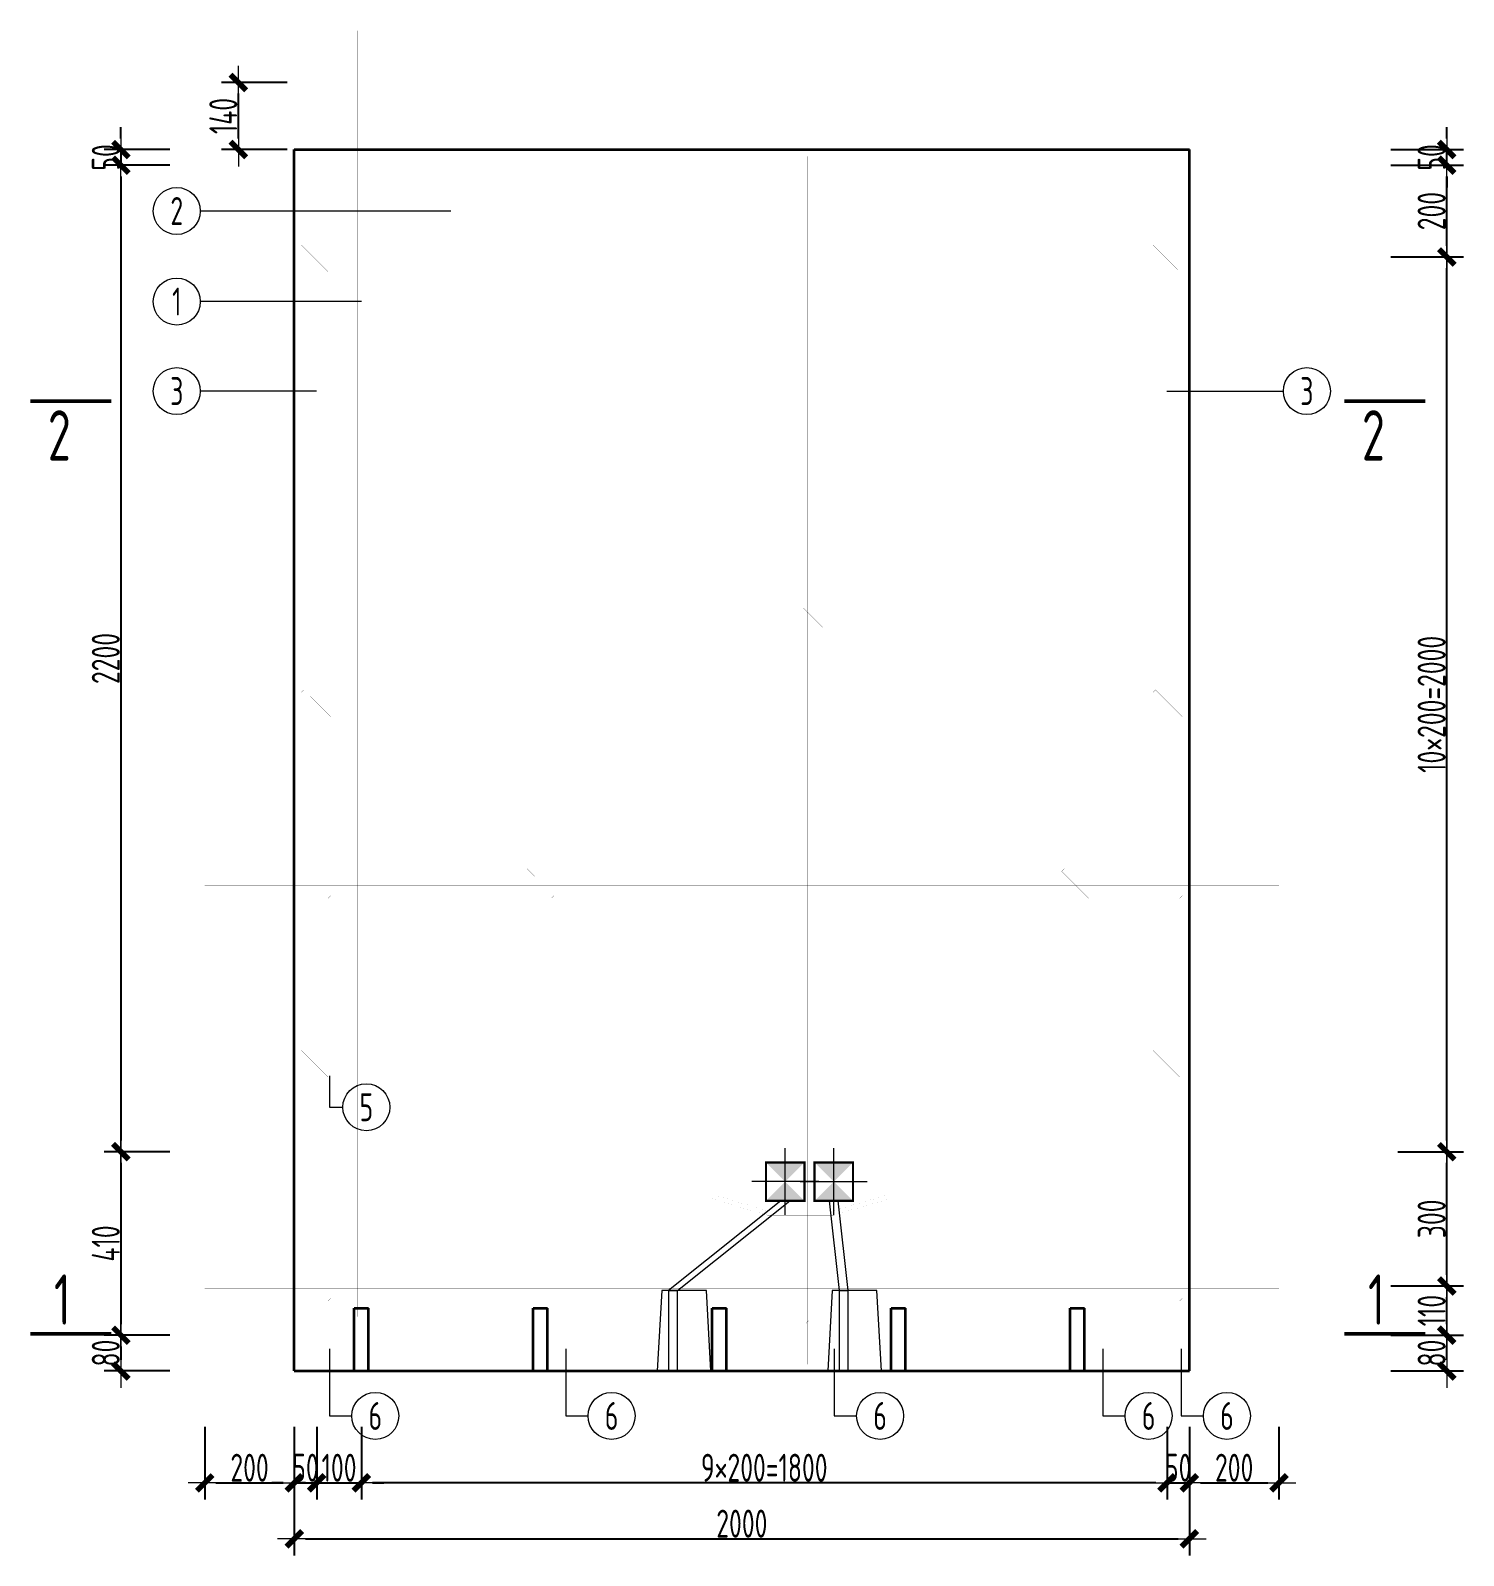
# Model space of a CAD drawing. Extents: x -85320 to 1679916, y -1321939 to 627.
# Drawn here: x 1408896 to 1421704, y -850904 to -837270 of the extents above; entities that cross this region are included whole.
import ezdxf
from ezdxf.enums import TextEntityAlignment as Align

# ---------------------------------------------------------------- set-up
doc = ezdxf.new("R2010")
doc.units = 0
doc.header["$LTSCALE"] = 1000
doc.linetypes.add('DOTE', pattern=[2.42, 2, -0.2, 0.02, -0.2])
for name, color, linetype in [('DIAN BOX', 7, 'Continuous'), ('图名', 85, 'Continuous'), ('砼墙', 3, 'Continuous')]:
    doc.layers.add(name, color=color, linetype=linetype)
for name, color, linetype, lineweight in [('WCOL', 7, 'Continuous', 0), ('手孔', 6, 'Continuous', 0), ('直线', 7, 'Continuous', 18), ('预制墙墙身水平筋', 130, 'Continuous', 18), ('预制墙墙身纵向受力筋', 1, 'Continuous', 18), ('预制墙墙身纵向非受力筋', 94, 'Continuous', 18), ('预制墙墙身附加筋', 94, 'Continuous', 18), ('预制墙拉筋', 130, 'Continuous', 18), ('预制墙详图标注', 3, 'Continuous', 18), ('预制墙详图轮廓', 3, 'Continuous', 35)]:
    doc.layers.add(name, color=color, linetype=linetype, lineweight=lineweight)
doc.styles.add('样式 1', font='yjkeng.shx', dxfattribs={"width": 0.7, "bigfont": 'yjkchn.shx'})
doc.styles.add('样式 2', font='yjkeng.shx', dxfattribs={"width": 0.7, "bigfont": 'yjkchn.shx'})
doc.dimstyles.new('盈建科结构', dxfattribs={"dimscale": 100, "dimtxt": 2.5, "dimasz": 1, "dimexe": 1.5, "dimexo": 0.625, "dimgap": 0.1, "dimtad": 1, "dimdec": 0, "dimrnd": 1, "dimzin": 0, "dimdsep": 46, "dimtxsty": '样式 1', "dimblk": '_yjkbk', "dimblk1": 'ARCHTICK', "dimblk2": 'ARCHTICK', "dimcen": 0.09, "dimadec": 0, "dimazin": 0, "dimtfac": 1, "dimtdec": 4, "dimtix": 1, "dimtmove": 2, "dimatfit": 3, "dimfxl": 1, "dimtolj": 1, "dimtzin": 0, "dimarcsym": 0})

# ---------------------------------------------------------------- blocks, each defined once
blk = doc.blocks.new('_yjkbk')
blk.add_line((-1, 0), (1.5, 0))
blk.add_lwpolyline([(-0.7, -0.7, 0.5, 0.5, 0), (0.7, 0.7, 0.5, 0.5, 0)], format="xyseb")
blk = doc.blocks.new('*D371')
at = {"layer": 'Defpoints', "color": 0, "transparency": 16777216}
for p in [(1410454, -849754), (1411254, -849754), (1411254, -850254)]:
    blk.add_point(p, dxfattribs=at)
at = {"layer": '预制墙详图标注', "color": 0, "lineweight": -2, "transparency": 16777216}
for p, q in [((1410454, -849754), (1410454, -850404)), ((1411254, -849754), (1411254, -850404)), ((1410554, -850254), (1411154, -850254))]:
    blk.add_line(p, q, dxfattribs=at)
at = {"layer": '预制墙详图标注', "color": 0, "lineweight": -2, "transparency": 16777216, "xscale": 100, "yscale": 100, "zscale": 100, "rotation": 180}
blk.add_blockref('_yjkbk', (1410454, -850254), dxfattribs=at)
at = {"layer": '预制墙详图标注', "color": 0, "lineweight": -2, "transparency": 16777216, "xscale": 100, "yscale": 100, "zscale": 100}
blk.add_blockref('_yjkbk', (1411254, -850254), dxfattribs=at)
at = {"layer": '预制墙详图标注', "color": 0, "transparency": 16777216, "insert": (1410854, -850244), "char_height": 250, "attachment_point": 8, "style": '样式 1'}
blk.add_mtext('\\A1;200', dxfattribs=at)
blk = doc.blocks.new('_ArchTick')
at = {"color": 0, "linetype": 'ByBlock', "const_width": 0.4}
blk.add_lwpolyline([(-0.5, -0.5), (0.5, 0.5)], dxfattribs=at)
blk = doc.blocks.new('*D372')
at = {"layer": 'Defpoints', "color": 0, "transparency": 16777216}
for p in [(1411254, -849754), (1411454, -849754), (1411454, -850254)]:
    blk.add_point(p, dxfattribs=at)
at = {"layer": '预制墙详图标注', "color": 0, "lineweight": -2, "transparency": 16777216}
for p, q in [((1411254, -849754), (1411254, -850404)), ((1411454, -849754), (1411454, -850404)), ((1411154, -850254), (1411054, -850254)), ((1411254, -850254), (1411454, -850254)), ((1411554, -850254), (1411654, -850254))]:
    blk.add_line(p, q, dxfattribs=at)
at = {"layer": '预制墙详图标注', "color": 0, "lineweight": -2, "transparency": 16777216, "xscale": 100, "yscale": 100, "zscale": 100}
blk.add_blockref('_yjkbk', (1411254, -850254), dxfattribs=at)
at = {"layer": '预制墙详图标注', "color": 0, "lineweight": -2, "transparency": 16777216, "xscale": 100, "yscale": 100, "zscale": 100, "rotation": 180}
blk.add_blockref('_yjkbk', (1411454, -850254), dxfattribs=at)
at = {"layer": '预制墙详图标注', "color": 0, "transparency": 16777216, "insert": (1411354, -850244), "char_height": 250, "attachment_point": 8, "style": '样式 1'}
blk.add_mtext('\\A1;50', dxfattribs=at)
blk = doc.blocks.new('*D373')
at = {"layer": 'Defpoints', "color": 0, "transparency": 16777216}
for p in [(1411454, -849754), (1411854, -849754), (1411854, -850254)]:
    blk.add_point(p, dxfattribs=at)
at = {"layer": '预制墙详图标注', "color": 0, "lineweight": -2, "transparency": 16777216}
for p, q in [((1411454, -849754), (1411454, -850404)), ((1411854, -849754), (1411854, -850404)), ((1411354, -850254), (1411254, -850254)), ((1411454, -850254), (1411854, -850254)), ((1411954, -850254), (1412054, -850254))]:
    blk.add_line(p, q, dxfattribs=at)
at = {"layer": '预制墙详图标注', "color": 0, "lineweight": -2, "transparency": 16777216, "xscale": 100, "yscale": 100, "zscale": 100}
blk.add_blockref('_yjkbk', (1411454, -850254), dxfattribs=at)
at = {"layer": '预制墙详图标注', "color": 0, "lineweight": -2, "transparency": 16777216, "xscale": 100, "yscale": 100, "zscale": 100, "rotation": 180}
blk.add_blockref('_yjkbk', (1411854, -850254), dxfattribs=at)
at = {"layer": '预制墙详图标注', "color": 0, "transparency": 16777216, "insert": (1411654, -850244), "char_height": 250, "attachment_point": 8, "style": '样式 1'}
blk.add_mtext('\\A1;100', dxfattribs=at)
blk = doc.blocks.new('*D374')
at = {"layer": 'Defpoints', "color": 0, "transparency": 16777216}
for p in [(1411854, -849754), (1419054, -849754), (1411854, -850254)]:
    blk.add_point(p, dxfattribs=at)
at = {"layer": '预制墙详图标注', "color": 0, "lineweight": -2, "transparency": 16777216}
for p, q in [((1411854, -849816), (1411854, -850404)), ((1419054, -849816), (1419054, -850404)), ((1418954, -850254), (1411954, -850254))]:
    blk.add_line(p, q, dxfattribs=at)
at = {"layer": '预制墙详图标注', "color": 0, "lineweight": -2, "transparency": 16777216, "xscale": 100, "yscale": 100, "zscale": 100, "rotation": 180}
blk.add_blockref('_yjkbk', (1411854, -850254), dxfattribs=at)
at = {"layer": '预制墙详图标注', "color": 0, "lineweight": -2, "transparency": 16777216, "xscale": 100, "yscale": 100, "zscale": 100}
blk.add_blockref('_yjkbk', (1419054, -850254), dxfattribs=at)
at = {"layer": '预制墙详图标注', "color": 0, "transparency": 16777216, "insert": (1415454, -850244), "char_height": 250, "attachment_point": 8, "style": '样式 1'}
blk.add_mtext('\\A1;9×200=1800', dxfattribs=at)
blk = doc.blocks.new('*D375')
at = {"layer": 'Defpoints', "color": 0, "transparency": 16777216}
for p in [(1419054, -849754), (1419254, -849754), (1419254, -850254)]:
    blk.add_point(p, dxfattribs=at)
at = {"layer": '预制墙详图标注', "color": 0, "lineweight": -2, "transparency": 16777216}
for p, q in [((1419054, -849754), (1419054, -850404)), ((1419254, -849754), (1419254, -850404)), ((1418954, -850254), (1418854, -850254)), ((1419054, -850254), (1419254, -850254)), ((1419354, -850254), (1419454, -850254))]:
    blk.add_line(p, q, dxfattribs=at)
at = {"layer": '预制墙详图标注', "color": 0, "lineweight": -2, "transparency": 16777216, "xscale": 100, "yscale": 100, "zscale": 100}
blk.add_blockref('_yjkbk', (1419054, -850254), dxfattribs=at)
at = {"layer": '预制墙详图标注', "color": 0, "lineweight": -2, "transparency": 16777216, "xscale": 100, "yscale": 100, "zscale": 100, "rotation": 180}
blk.add_blockref('_yjkbk', (1419254, -850254), dxfattribs=at)
at = {"layer": '预制墙详图标注', "color": 0, "transparency": 16777216, "insert": (1419154, -850244), "char_height": 250, "attachment_point": 8, "style": '样式 1'}
blk.add_mtext('\\A1;50', dxfattribs=at)
blk = doc.blocks.new('*D376')
at = {"layer": 'Defpoints', "color": 0, "transparency": 16777216}
for p in [(1419254, -849754), (1420054, -849754), (1420054, -850254)]:
    blk.add_point(p, dxfattribs=at)
at = {"layer": '预制墙详图标注', "color": 0, "lineweight": -2, "transparency": 16777216}
for p, q in [((1419254, -849754), (1419254, -850404)), ((1420054, -849754), (1420054, -850404)), ((1419354, -850254), (1419954, -850254))]:
    blk.add_line(p, q, dxfattribs=at)
at = {"layer": '预制墙详图标注', "color": 0, "lineweight": -2, "transparency": 16777216, "xscale": 100, "yscale": 100, "zscale": 100, "rotation": 180}
blk.add_blockref('_yjkbk', (1419254, -850254), dxfattribs=at)
at = {"layer": '预制墙详图标注', "color": 0, "lineweight": -2, "transparency": 16777216, "xscale": 100, "yscale": 100, "zscale": 100}
blk.add_blockref('_yjkbk', (1420054, -850254), dxfattribs=at)
at = {"layer": '预制墙详图标注', "color": 0, "transparency": 16777216, "insert": (1419654, -850244), "char_height": 250, "attachment_point": 8, "style": '样式 1'}
blk.add_mtext('\\A1;200', dxfattribs=at)
blk = doc.blocks.new('*D383')
at = {"layer": 'Defpoints', "color": 0, "transparency": 16777216}
for p in [(1411254, -850254), (1419254, -850254), (1419254, -850754)]:
    blk.add_point(p, dxfattribs=at)
at = {"layer": '预制墙详图标注', "color": 0, "lineweight": -2, "transparency": 16777216}
for p, q in [((1411254, -850316), (1411254, -850904)), ((1419254, -850316), (1419254, -850904)), ((1411354, -850754), (1419154, -850754))]:
    blk.add_line(p, q, dxfattribs=at)
at = {"layer": '预制墙详图标注', "color": 0, "lineweight": -2, "transparency": 16777216, "xscale": 100, "yscale": 100, "zscale": 100, "rotation": 180}
blk.add_blockref('_yjkbk', (1411254, -850754), dxfattribs=at)
at = {"layer": '预制墙详图标注', "color": 0, "lineweight": -2, "transparency": 16777216, "xscale": 100, "yscale": 100, "zscale": 100}
blk.add_blockref('_yjkbk', (1419254, -850754), dxfattribs=at)
at = {"layer": '预制墙详图标注', "color": 0, "transparency": 16777216, "insert": (1415254, -850744), "char_height": 250, "attachment_point": 8, "style": '样式 1'}
blk.add_mtext('\\A1;2000', dxfattribs=at)
blk = doc.blocks.new('*D384')
at = {"layer": 'Defpoints', "color": 0, "transparency": 16777216}
for p in [(1410204, -848934), (1409704, -849254), (1410204, -849254)]:
    blk.add_point(p, dxfattribs=at)
at = {"layer": '预制墙详图标注', "color": 0, "lineweight": -2, "transparency": 16777216}
for p, q in [((1410141, -848934), (1409554, -848934)), ((1409704, -849034), (1409704, -849154)), ((1410141, -849254), (1409554, -849254))]:
    blk.add_line(p, q, dxfattribs=at)
at = {"layer": '预制墙详图标注', "color": 0, "lineweight": -2, "transparency": 16777216, "xscale": 100, "yscale": 100, "zscale": 100}
for p, rotation in [((1409704, -848934), 90), ((1409704, -849254), 270)]:
    blk.add_blockref('_yjkbk', p, dxfattribs=dict(at, rotation=rotation))
at = {"layer": '预制墙详图标注', "color": 0, "transparency": 16777216, "insert": (1409694, -849094), "char_height": 250, "attachment_point": 8, "rotation": 90, "style": '样式 1'}
blk.add_mtext('\\A1;80', dxfattribs=at)
blk = doc.blocks.new('*D385')
at = {"layer": 'Defpoints', "color": 0, "transparency": 16777216}
for p in [(1410204, -847294), (1409704, -848934), (1410204, -848934)]:
    blk.add_point(p, dxfattribs=at)
at = {"layer": '预制墙详图标注', "color": 0, "lineweight": -2, "transparency": 16777216}
for p, q in [((1410141, -847294), (1409554, -847294)), ((1409704, -847394), (1409704, -848834)), ((1410141, -848934), (1409554, -848934))]:
    blk.add_line(p, q, dxfattribs=at)
at = {"layer": '预制墙详图标注', "color": 0, "lineweight": -2, "transparency": 16777216, "xscale": 100, "yscale": 100, "zscale": 100}
for p, rotation in [((1409704, -847294), 90), ((1409704, -848934), 270)]:
    blk.add_blockref('_yjkbk', p, dxfattribs=dict(at, rotation=rotation))
at = {"layer": '预制墙详图标注', "color": 0, "transparency": 16777216, "insert": (1409694, -848114), "char_height": 250, "attachment_point": 8, "rotation": 90, "style": '样式 1'}
blk.add_mtext('\\A1;410', dxfattribs=at)
blk = doc.blocks.new('*D386')
at = {"layer": 'Defpoints', "color": 0, "transparency": 16777216}
for p in [(1421054, -848934), (1421554, -848934), (1421054, -849254)]:
    blk.add_point(p, dxfattribs=at)
at = {"layer": '预制墙详图标注', "color": 0, "lineweight": -2, "transparency": 16777216}
for p, q in [((1421054, -848934), (1421704, -848934)), ((1421554, -849154), (1421554, -849034)), ((1421054, -849254), (1421704, -849254))]:
    blk.add_line(p, q, dxfattribs=at)
at = {"layer": '预制墙详图标注', "color": 0, "lineweight": -2, "transparency": 16777216, "xscale": 100, "yscale": 100, "zscale": 100}
for p, rotation in [((1421554, -848934), 90), ((1421554, -849254), 270)]:
    blk.add_blockref('_yjkbk', p, dxfattribs=dict(at, rotation=rotation))
at = {"layer": '预制墙详图标注', "color": 0, "transparency": 16777216, "insert": (1421544, -849094), "char_height": 250, "attachment_point": 8, "rotation": 90, "style": '样式 1'}
blk.add_mtext('\\A1;80', dxfattribs=at)
blk = doc.blocks.new('*D387')
at = {"layer": 'Defpoints', "color": 0, "transparency": 16777216}
for p in [(1421054, -848494), (1421554, -848494), (1421054, -848934)]:
    blk.add_point(p, dxfattribs=at)
at = {"layer": '预制墙详图标注', "color": 0, "lineweight": -2, "transparency": 16777216}
for p, q in [((1421054, -848494), (1421704, -848494)), ((1421554, -848834), (1421554, -848594)), ((1421054, -848934), (1421704, -848934))]:
    blk.add_line(p, q, dxfattribs=at)
at = {"layer": '预制墙详图标注', "color": 0, "lineweight": -2, "transparency": 16777216, "xscale": 100, "yscale": 100, "zscale": 100}
for p, rotation in [((1421554, -848494), 90), ((1421554, -848934), 270)]:
    blk.add_blockref('_yjkbk', p, dxfattribs=dict(at, rotation=rotation))
at = {"layer": '预制墙详图标注', "color": 0, "transparency": 16777216, "insert": (1421544, -848714), "char_height": 250, "attachment_point": 8, "rotation": 90, "style": '样式 1'}
blk.add_mtext('\\A1;110', dxfattribs=at)
blk = doc.blocks.new('*D388')
at = {"layer": 'Defpoints', "color": 0, "transparency": 16777216}
for p in [(1421054, -847294), (1421554, -847294), (1421054, -848494)]:
    blk.add_point(p, dxfattribs=at)
at = {"layer": '预制墙详图标注', "color": 0, "lineweight": -2, "transparency": 16777216}
for p, q in [((1421116, -847294), (1421704, -847294)), ((1421554, -848394), (1421554, -847394)), ((1421116, -848494), (1421704, -848494))]:
    blk.add_line(p, q, dxfattribs=at)
at = {"layer": '预制墙详图标注', "color": 0, "lineweight": -2, "transparency": 16777216, "xscale": 100, "yscale": 100, "zscale": 100}
for p, rotation in [((1421554, -847294), 90), ((1421554, -848494), 270)]:
    blk.add_blockref('_yjkbk', p, dxfattribs=dict(at, rotation=rotation))
at = {"layer": '预制墙详图标注', "color": 0, "transparency": 16777216, "insert": (1421544, -847894), "char_height": 250, "attachment_point": 8, "rotation": 90, "style": '样式 1'}
blk.add_mtext('\\A1;300', dxfattribs=at)
blk = doc.blocks.new('*D389')
at = {"layer": 'Defpoints', "color": 0, "transparency": 16777216}
for p in [(1421054, -839294), (1421554, -839294), (1421054, -847294)]:
    blk.add_point(p, dxfattribs=at)
at = {"layer": '预制墙详图标注', "color": 0, "lineweight": -2, "transparency": 16777216}
for p, q in [((1421116, -839294), (1421704, -839294)), ((1421554, -847194), (1421554, -839394)), ((1421116, -847294), (1421704, -847294))]:
    blk.add_line(p, q, dxfattribs=at)
at = {"layer": '预制墙详图标注', "color": 0, "lineweight": -2, "transparency": 16777216, "xscale": 100, "yscale": 100, "zscale": 100}
for p, rotation in [((1421554, -839294), 90), ((1421554, -847294), 270)]:
    blk.add_blockref('_yjkbk', p, dxfattribs=dict(at, rotation=rotation))
at = {"layer": '预制墙详图标注', "color": 0, "transparency": 16777216, "insert": (1421544, -843294), "char_height": 250, "attachment_point": 8, "rotation": 90, "style": '样式 1'}
blk.add_mtext('\\A1;10×200=2000', dxfattribs=at)
blk = doc.blocks.new('线盒')
at = {"layer": 'DIAN BOX'}
h = blk.add_hatch(color=256, dxfattribs=at)
h.dxf.hatch_style = 1
h.paths.add_polyline_path([(1465682, -670175), (1465854, -670347), (1465510, -670347)])
at = {"color": 6, "const_width": 20}
blk.add_lwpolyline([(1465510, -670003), (1465854, -670003), (1465854, -670347), (1465510, -670347), (1465510, -670003)], dxfattribs=at)
at = {"layer": 'WCOL', "color": 4, "linetype": 'DOTE'}
for p, q in [((1465682, -670475), (1465682, -669876)), ((1465383, -670175), (1465982, -670175))]:
    blk.add_line(p, q, dxfattribs=at)
at = {"layer": 'WCOL', "color": 5}
blk.add_lwpolyline([(1465510, -670347), (1465854, -670347), (1465854, -670003), (1465510, -670003)], close=True, dxfattribs=at)
blk = doc.blocks.new('*D2399')
at = {"layer": 'Defpoints', "color": 0, "transparency": 16777216}
for p in [(1421054, -838474), (1421554, -838474), (1421054, -839294)]:
    blk.add_point(p, dxfattribs=at)
at = {"layer": '预制墙详图标注', "color": 0, "lineweight": -2, "transparency": 16777216}
for p, q in [((1421054, -838474), (1421704, -838474)), ((1421554, -839194), (1421554, -838574)), ((1421054, -839294), (1421704, -839294))]:
    blk.add_line(p, q, dxfattribs=at)
at = {"layer": '预制墙详图标注', "color": 0, "lineweight": -2, "transparency": 16777216, "xscale": 100, "yscale": 100, "zscale": 100}
for p, rotation in [((1421554, -838474), 90), ((1421554, -839294), 270)]:
    blk.add_blockref('_yjkbk', p, dxfattribs=dict(at, rotation=rotation))
at = {"layer": '预制墙详图标注', "color": 0, "transparency": 16777216, "insert": (1421544, -838884), "char_height": 250, "attachment_point": 8, "rotation": 90, "style": '样式 1'}
blk.add_mtext('\\A1;200', dxfattribs=at)
blk = doc.blocks.new('*D2400')
at = {"layer": 'Defpoints', "color": 0, "transparency": 16777216}
for p in [(1421054, -838334), (1421554, -838334), (1421054, -838474)]:
    blk.add_point(p, dxfattribs=at)
at = {"layer": '预制墙详图标注', "color": 0, "lineweight": -2, "transparency": 16777216}
for p, q in [((1421554, -838234), (1421554, -838134)), ((1421054, -838334), (1421704, -838334)), ((1421554, -838474), (1421554, -838334)), ((1421054, -838474), (1421704, -838474)), ((1421554, -838574), (1421554, -838674))]:
    blk.add_line(p, q, dxfattribs=at)
at = {"layer": '预制墙详图标注', "color": 0, "lineweight": -2, "transparency": 16777216, "xscale": 100, "yscale": 100, "zscale": 100}
for p, rotation in [((1421554, -838334), 270), ((1421554, -838474), 90)]:
    blk.add_blockref('_yjkbk', p, dxfattribs=dict(at, rotation=rotation))
at = {"layer": '预制墙详图标注', "color": 0, "transparency": 16777216, "insert": (1421544, -838404), "char_height": 250, "attachment_point": 8, "rotation": 90, "style": '样式 1'}
blk.add_mtext('\\A1;50', dxfattribs=at)
blk = doc.blocks.new('*D2533')
at = {"layer": 'Defpoints', "color": 0, "transparency": 16777216}
for p in [(1410204, -838474), (1409704, -847294), (1410204, -847294)]:
    blk.add_point(p, dxfattribs=at)
at = {"layer": '预制墙详图标注', "color": 0, "lineweight": -2, "transparency": 16777216}
for p, q in [((1410141, -838474), (1409554, -838474)), ((1409704, -838574), (1409704, -847194)), ((1410141, -847294), (1409554, -847294))]:
    blk.add_line(p, q, dxfattribs=at)
at = {"layer": '预制墙详图标注', "color": 0, "lineweight": -2, "transparency": 16777216, "xscale": 100, "yscale": 100, "zscale": 100}
for p, rotation in [((1409704, -838474), 90), ((1409704, -847294), 270)]:
    blk.add_blockref('_yjkbk', p, dxfattribs=dict(at, rotation=rotation))
at = {"layer": '预制墙详图标注', "color": 0, "transparency": 16777216, "insert": (1409694, -842884), "char_height": 250, "attachment_point": 8, "rotation": 90, "style": '样式 1'}
blk.add_mtext('\\A1;2200', dxfattribs=at)
blk = doc.blocks.new('*D2534')
at = {"layer": 'Defpoints', "color": 0, "transparency": 16777216}
for p in [(1410204, -838334), (1409704, -838474), (1410204, -838474)]:
    blk.add_point(p, dxfattribs=at)
at = {"layer": '预制墙详图标注', "color": 0, "lineweight": -2, "transparency": 16777216}
for p, q in [((1409704, -838234), (1409704, -838134)), ((1410141, -838334), (1409554, -838334)), ((1409704, -838334), (1409704, -838474)), ((1410141, -838474), (1409554, -838474)), ((1409704, -838574), (1409704, -838674))]:
    blk.add_line(p, q, dxfattribs=at)
at = {"layer": '预制墙详图标注', "color": 0, "lineweight": -2, "transparency": 16777216, "xscale": 100, "yscale": 100, "zscale": 100}
for p, rotation in [((1409704, -838334), 270), ((1409704, -838474), 90)]:
    blk.add_blockref('_yjkbk', p, dxfattribs=dict(at, rotation=rotation))
at = {"layer": '预制墙详图标注', "color": 0, "transparency": 16777216, "insert": (1409694, -838404), "char_height": 250, "attachment_point": 8, "rotation": 90, "style": '样式 1'}
blk.add_mtext('\\A1;50', dxfattribs=at)
blk = doc.blocks.new('*D2998')
at = {"layer": 'Defpoints', "color": 0, "transparency": 16777216}
for p in [(1410754, -837734), (1411254, -837734), (1411254, -838334)]:
    blk.add_point(p, dxfattribs=at)
at = {"layer": '预制墙详图标注', "color": 0, "lineweight": -2, "transparency": 16777216}
for p, q in [((1411191, -837734), (1410604, -837734)), ((1410754, -838234), (1410754, -837834)), ((1411191, -838334), (1410604, -838334))]:
    blk.add_line(p, q, dxfattribs=at)
at = {"layer": '预制墙详图标注', "color": 0, "lineweight": -2, "transparency": 16777216, "xscale": 100, "yscale": 100, "zscale": 100}
for p, rotation in [((1410754, -837734), 90), ((1410754, -838334), 270)]:
    blk.add_blockref('_yjkbk', p, dxfattribs=dict(at, rotation=rotation))
at = {"layer": '预制墙详图标注', "color": 0, "transparency": 16777216, "insert": (1410744, -838034), "char_height": 250, "attachment_point": 8, "rotation": 90, "style": '样式 1'}
blk.add_mtext('\\A1;140', dxfattribs=at)

msp = doc.modelspace()

# ---------------------------------------------------------------- hatches: boundary and pattern name
at = {"layer": 'DIAN BOX'}
h = msp.add_hatch(color=256, dxfattribs=at)
h.dxf.hatch_style = 1
h.paths.add_polyline_path([(1415641.684, -847561.636), (1415813.684, -847389.636), (1415469.684, -847389.636)])
h = msp.add_hatch(color=256, dxfattribs=at)
h.dxf.hatch_style = 1
h.paths.add_polyline_path([(1416075.684, -847561.636), (1416247.684, -847389.636), (1415903.684, -847389.636)])

# ---------------------------------------------------------------- linework, layer by layer
at = {"layer": 'WCOL', "color": 7}
for points in [[(1414599.365, -848533.636), (1414679.365, -848533.636), (1415681.684, -847733.636), (1415601.684, -847733.636)], [(1416123.279, -848533.635), (1416203.279, -848533.635), (1416115.684, -847733.636), (1416035.684, -847733.636)]]:
    msp.add_lwpolyline(points, close=True, dxfattribs=at)
at = {"layer": '图名', "lineweight": 50}
for p, q in [((1409616.184, -840583.636), (1408896.184, -840583.636)), ((1420641.184, -840583.636), (1421361.184, -840583.636)), ((1409616.184, -848921.636), (1408896.184, -848921.636)), ((1420641.184, -848921.636), (1421361.184, -848921.636))]:
    msp.add_line(p, q, dxfattribs=at)
at = {"layer": '手孔', "color": 6}
for points in [[(1414497.378, -849253.636), (1414977.378, -849253.636), (1414937.378, -848533.636), (1414537.378, -848533.636)], [(1416021.292, -849253.635), (1416501.292, -849253.635), (1416461.292, -848533.635), (1416061.292, -848533.635)]]:
    msp.add_lwpolyline(points, close=True, dxfattribs=at)
at = {"layer": '手孔', "color": 4}
for points in [[(1414599.365, -849253.636), (1414679.365, -849253.636), (1414679.365, -848533.636), (1414599.365, -848533.636)], [(1416123.279, -849253.635), (1416203.279, -849253.635), (1416203.279, -848533.635), (1416123.279, -848533.635)]]:
    msp.add_lwpolyline(points, close=True, dxfattribs=at)
at = {"layer": '直线', "lineweight": 18}
for p, q in [((1412653.684, -838883.359), (1410413.684, -838883.359)), ((1411853.684, -839693.359), (1410413.684, -839693.359)), ((1411453.684, -840493.359), (1410413.684, -840493.359)), ((1419053.684, -840493.359), (1420093.684, -840493.359))]:
    msp.add_line(p, q, dxfattribs=at)
for points in [[(1411567.681, -846615.634), (1411567.681, -846895.634), (1411687.681, -846895.634)], [(1411567.681, -849055.634), (1411567.681, -849655.634), (1411767.681, -849655.634)], [(1413679.681, -849055.634), (1413679.681, -849655.634), (1413879.681, -849655.634)], [(1416079.681, -849055.634), (1416079.681, -849655.634), (1416279.681, -849655.634)], [(1418479.681, -849055.634), (1418479.681, -849655.634), (1418679.681, -849655.634)], [(1419179.686, -849055.634), (1419179.686, -849655.634), (1419379.686, -849655.634)]]:
    msp.add_lwpolyline(points, dxfattribs=at)
for centre in [(1410203.684, -838883.359), (1410203.684, -839693.359), (1410203.684, -840493.359), (1420303.684, -840493.359), (1411897.681, -846895.634), (1411977.681, -849655.634), (1414089.681, -849655.634), (1416489.681, -849655.634), (1418889.681, -849655.634), (1419589.686, -849655.634)]:
    msp.add_circle(centre, 210, dxfattribs=at)
at = {"layer": '砼墙', "lineweight": 35}
for p, q in [((1411789.684, -849253.636), (1411789.684, -848693.636)), ((1411789.684, -848693.636), (1411917.684, -848693.636)), ((1411917.684, -849253.636), (1411917.684, -848693.636)), ((1413389.684, -849253.636), (1413389.684, -848693.636)), ((1413389.684, -848693.636), (1413517.684, -848693.636)), ((1413517.684, -849253.636), (1413517.684, -848693.636)), ((1414989.684, -849253.636), (1414989.684, -848693.636)), ((1414989.684, -848693.636), (1415117.684, -848693.636)), ((1415117.684, -849253.636), (1415117.684, -848693.636)), ((1416589.684, -849253.636), (1416589.684, -848693.636)), ((1416589.684, -848693.636), (1416717.684, -848693.636)), ((1416717.684, -849253.636), (1416717.684, -848693.636)), ((1418189.684, -849253.636), (1418189.684, -848693.636)), ((1418189.684, -848693.636), (1418317.684, -848693.636)), ((1418317.684, -849253.636), (1418317.684, -848693.636))]:
    msp.add_line(p, q, dxfattribs=at)
at = {"layer": '预制墙墙身水平筋', "lineweight": 18, "const_width": 0.18}
for points in [[(1410590.219, -838493.636), (1410453.684, -838493.636), (1410453.684, -838453.636), (1420053.684, -838453.636), (1420053.684, -838493.636), (1419917.148, -838493.636), (1419917.148, -838453.636), (1420053.684, -838453.636), (1420053.684, -838493.636), (1410453.684, -838493.636), (1410453.684, -838453.636), (1410590.219, -838453.636)], [(1410590.219, -838493.636), (1410453.684, -838493.636), (1410453.684, -838453.636), (1420053.684, -838453.636), (1420053.684, -838493.636), (1419917.148, -838493.636), (1419917.148, -838453.636), (1420053.684, -838453.636), (1420053.684, -838493.636), (1410453.684, -838493.636), (1410453.684, -838453.636), (1410590.219, -838453.636)], [(1410590.219, -839313.636), (1410453.684, -839313.636), (1410453.684, -839273.636), (1420053.684, -839273.636), (1420053.684, -839313.636), (1419917.148, -839313.636), (1419917.148, -839273.636), (1420053.684, -839273.636), (1420053.684, -839313.636), (1410453.684, -839313.636), (1410453.684, -839273.636), (1410590.219, -839273.636)], [(1410590.219, -839313.636), (1410453.684, -839313.636), (1410453.684, -839273.636), (1420053.684, -839273.636), (1420053.684, -839313.636), (1419917.148, -839313.636), (1419917.148, -839273.636), (1420053.684, -839273.636), (1420053.684, -839313.636), (1410453.684, -839313.636), (1410453.684, -839273.636), (1410590.219, -839273.636)], [(1410590.219, -840113.636), (1410453.684, -840113.636), (1410453.684, -840073.636), (1420053.684, -840073.636), (1420053.684, -840113.636), (1419917.148, -840113.636), (1419917.148, -840073.636), (1420053.684, -840073.636), (1420053.684, -840113.636), (1410453.684, -840113.636), (1410453.684, -840073.636), (1410590.219, -840073.636)], [(1410590.219, -840113.636), (1410453.684, -840113.636), (1410453.684, -840073.636), (1420053.684, -840073.636), (1420053.684, -840113.636), (1419917.148, -840113.636), (1419917.148, -840073.636), (1420053.684, -840073.636), (1420053.684, -840113.636), (1410453.684, -840113.636), (1410453.684, -840073.636), (1410590.219, -840073.636)], [(1410590.219, -840913.636), (1410453.684, -840913.636), (1410453.684, -840873.636), (1420053.684, -840873.636), (1420053.684, -840913.636), (1419917.148, -840913.636), (1419917.148, -840873.636), (1420053.684, -840873.636), (1420053.684, -840913.636), (1410453.684, -840913.636), (1410453.684, -840873.636), (1410590.219, -840873.636)], [(1410590.219, -840913.636), (1410453.684, -840913.636), (1410453.684, -840873.636), (1420053.684, -840873.636), (1420053.684, -840913.636), (1419917.148, -840913.636), (1419917.148, -840873.636), (1420053.684, -840873.636), (1420053.684, -840913.636), (1410453.684, -840913.636), (1410453.684, -840873.636), (1410590.219, -840873.636)], [(1410590.219, -841713.636), (1410453.684, -841713.636), (1410453.684, -841673.636), (1420053.684, -841673.636), (1420053.684, -841713.636), (1419917.148, -841713.636), (1419917.148, -841673.636), (1420053.684, -841673.636), (1420053.684, -841713.636), (1410453.684, -841713.636), (1410453.684, -841673.636), (1410590.219, -841673.636)], [(1410590.219, -841713.636), (1410453.684, -841713.636), (1410453.684, -841673.636), (1420053.684, -841673.636), (1420053.684, -841713.636), (1419917.148, -841713.636), (1419917.148, -841673.636), (1420053.684, -841673.636), (1420053.684, -841713.636), (1410453.684, -841713.636), (1410453.684, -841673.636), (1410590.219, -841673.636)], [(1410590.219, -842513.636), (1410453.684, -842513.636), (1410453.684, -842473.636), (1420053.684, -842473.636), (1420053.684, -842513.636), (1419917.148, -842513.636), (1419917.148, -842473.636), (1420053.684, -842473.636), (1420053.684, -842513.636), (1410453.684, -842513.636), (1410453.684, -842473.636), (1410590.219, -842473.636)], [(1410590.219, -842513.636), (1410453.684, -842513.636), (1410453.684, -842473.636), (1420053.684, -842473.636), (1420053.684, -842513.636), (1419917.148, -842513.636), (1419917.148, -842473.636), (1420053.684, -842473.636), (1420053.684, -842513.636), (1410453.684, -842513.636), (1410453.684, -842473.636), (1410590.219, -842473.636)], [(1410590.219, -843313.636), (1410453.684, -843313.636), (1410453.684, -843273.636), (1420053.684, -843273.636), (1420053.684, -843313.636), (1419917.148, -843313.636), (1419917.148, -843273.636), (1420053.684, -843273.636), (1420053.684, -843313.636), (1410453.684, -843313.636), (1410453.684, -843273.636), (1410590.219, -843273.636)], [(1410590.219, -843313.636), (1410453.684, -843313.636), (1410453.684, -843273.636), (1420053.684, -843273.636), (1420053.684, -843313.636), (1419917.148, -843313.636), (1419917.148, -843273.636), (1420053.684, -843273.636), (1420053.684, -843313.636), (1410453.684, -843313.636), (1410453.684, -843273.636), (1410590.219, -843273.636)], [(1410590.219, -844113.636), (1410453.684, -844113.636), (1410453.684, -844073.636), (1420053.684, -844073.636), (1420053.684, -844113.636), (1419917.148, -844113.636), (1419917.148, -844073.636), (1420053.684, -844073.636), (1420053.684, -844113.636), (1410453.684, -844113.636), (1410453.684, -844073.636), (1410590.219, -844073.636)], [(1410590.219, -844113.636), (1410453.684, -844113.636), (1410453.684, -844073.636), (1420053.684, -844073.636), (1420053.684, -844113.636), (1419917.148, -844113.636), (1419917.148, -844073.636), (1420053.684, -844073.636), (1420053.684, -844113.636), (1410453.684, -844113.636), (1410453.684, -844073.636), (1410590.219, -844073.636)], [(1410590.219, -844913.636), (1410453.684, -844913.636), (1410453.684, -844873.636), (1420053.684, -844873.636), (1420053.684, -844913.636), (1419917.148, -844913.636), (1419917.148, -844873.636), (1420053.684, -844873.636), (1420053.684, -844913.636), (1410453.684, -844913.636), (1410453.684, -844873.636), (1410590.219, -844873.636)], [(1410590.219, -844913.636), (1410453.684, -844913.636), (1410453.684, -844873.636), (1420053.684, -844873.636), (1420053.684, -844913.636), (1419917.148, -844913.636), (1419917.148, -844873.636), (1420053.684, -844873.636), (1420053.684, -844913.636), (1410453.684, -844913.636), (1410453.684, -844873.636), (1410590.219, -844873.636)], [(1410590.219, -845713.636), (1410453.684, -845713.636), (1410453.684, -845673.636), (1420053.684, -845673.636), (1420053.684, -845713.636), (1419917.148, -845713.636), (1419917.148, -845673.636), (1420053.684, -845673.636), (1420053.684, -845713.636), (1410453.684, -845713.636), (1410453.684, -845673.636), (1410590.219, -845673.636)], [(1410590.219, -845713.636), (1410453.684, -845713.636), (1410453.684, -845673.636), (1420053.684, -845673.636), (1420053.684, -845713.636), (1419917.148, -845713.636), (1419917.148, -845673.636), (1420053.684, -845673.636), (1420053.684, -845713.636), (1410453.684, -845713.636), (1410453.684, -845673.636), (1410590.219, -845673.636)], [(1410590.219, -846513.636), (1410453.684, -846513.636), (1410453.684, -846473.636), (1420053.684, -846473.636), (1420053.684, -846513.636), (1419917.148, -846513.636), (1419917.148, -846473.636), (1420053.684, -846473.636), (1420053.684, -846513.636), (1410453.684, -846513.636), (1410453.684, -846473.636), (1410590.219, -846473.636)], [(1410590.219, -846513.636), (1410453.684, -846513.636), (1410453.684, -846473.636), (1420053.684, -846473.636), (1420053.684, -846513.636), (1419917.148, -846513.636), (1419917.148, -846473.636), (1420053.684, -846473.636), (1420053.684, -846513.636), (1410453.684, -846513.636), (1410453.684, -846473.636), (1410590.219, -846473.636)], [(1410590.219, -847313.636), (1410453.684, -847313.636), (1410453.684, -847273.636), (1420053.684, -847273.636), (1420053.684, -847313.636), (1419917.148, -847313.636), (1419917.148, -847273.636), (1420053.684, -847273.636), (1420053.684, -847313.636), (1410453.684, -847313.636), (1410453.684, -847273.636), (1410590.219, -847273.636)], [(1410590.219, -847313.636), (1410453.684, -847313.636), (1410453.684, -847273.636), (1420053.684, -847273.636), (1420053.684, -847313.636), (1419917.148, -847313.636), (1419917.148, -847273.636), (1420053.684, -847273.636), (1420053.684, -847313.636), (1410453.684, -847313.636), (1410453.684, -847273.636), (1410590.219, -847273.636)], [(1410590.219, -848113.636), (1410453.684, -848113.636), (1410453.684, -848073.636), (1420053.684, -848073.636), (1420053.684, -848113.636), (1419917.148, -848113.636), (1419917.148, -848073.636), (1420053.684, -848073.636), (1420053.684, -848113.636), (1410453.684, -848113.636), (1410453.684, -848073.636), (1410590.219, -848073.636)], [(1410590.219, -848113.636), (1410453.684, -848113.636), (1410453.684, -848073.636), (1420053.684, -848073.636), (1420053.684, -848113.636), (1419917.148, -848113.636), (1419917.148, -848073.636), (1420053.684, -848073.636), (1420053.684, -848113.636), (1410453.684, -848113.636), (1410453.684, -848073.636), (1410590.219, -848073.636)], [(1410590.219, -848513.636), (1410453.684, -848513.636), (1410453.684, -848473.636), (1420053.684, -848473.636), (1420053.684, -848513.636), (1419917.148, -848513.636), (1419917.148, -848473.636), (1420053.684, -848473.636), (1420053.684, -848513.636), (1410453.684, -848513.636), (1410453.684, -848473.636), (1410590.219, -848473.636)], [(1410590.219, -848513.636), (1410453.684, -848513.636), (1410453.684, -848473.636), (1420053.684, -848473.636), (1420053.684, -848513.636), (1419917.148, -848513.636), (1419917.148, -848473.636), (1420053.684, -848473.636), (1420053.684, -848513.636), (1410453.684, -848513.636), (1410453.684, -848473.636), (1410590.219, -848473.636)]]:
    msp.add_lwpolyline(points, close=True, dxfattribs=at)
for points in [[(1412592.154, -847713.636), (1410453.684, -847713.636), (1410453.684, -847673.636), (1410590.219, -847673.636), (1410590.219, -847713.636), (1410453.684, -847713.636), (1410453.684, -847673.636), (1412596.126, -847673.636)], [(1411599.367, -847713.636), (1410453.684, -847713.636), (1410453.684, -847673.636), (1410590.219, -847673.636), (1410590.219, -847713.636), (1410453.684, -847713.636), (1410453.684, -847673.636), (1412596.126, -847673.636)], [(1414987.367, -847713.636), (1412592.154, -847713.636)], [(1414987.367, -847713.636), (1412592.154, -847713.636)], [(1412596.126, -847673.636), (1414983.396, -847673.636)], [(1412596.126, -847673.636), (1414983.396, -847673.636)], [(1414983.396, -847673.636), (1415481.684, -847820.988)], [(1415481.684, -847860.988), (1414987.367, -847713.636)], [(1416075.684, -847820.988), (1416578.126, -847673.636)], [(1416574.154, -847713.636), (1416075.684, -847860.988)], [(1416578.126, -847673.636), (1420053.684, -847673.636), (1420053.684, -847713.636), (1419917.148, -847713.636), (1419917.148, -847673.636), (1420053.684, -847673.636), (1420053.684, -847713.636), (1416574.154, -847713.636)], [(1416578.126, -847673.636), (1420053.684, -847673.636), (1420053.684, -847713.636), (1419917.148, -847713.636), (1419917.148, -847673.636), (1420053.684, -847673.636), (1420053.684, -847713.636), (1416574.154, -847713.636)], [(1415481.684, -847820.988), (1416075.684, -847820.988)], [(1416075.684, -847860.988), (1415481.684, -847860.988)], [(1410590.219, -848953.636), (1410453.684, -848953.636), (1410453.684, -848913.636), (1412637.684, -848913.636)], [(1412637.684, -848953.636), (1410453.684, -848953.636), (1410453.684, -848913.636), (1410590.219, -848913.636), (1410590.219, -848953.636)], [(1412637.684, -848913.636), (1414419.626, -848913.636)], [(1414430.705, -848953.636), (1412637.684, -848953.636)], [(1414989.684, -848913.636), (1415939.159, -848913.636)], [(1415927.18, -848953.636), (1414989.684, -848953.636)], [(1416575.114, -848913.636), (1420053.684, -848913.636), (1420053.684, -848953.636), (1419917.148, -848953.636), (1419917.148, -848913.636), (1420053.684, -848913.636), (1420053.684, -848953.636), (1416573.911, -848953.636)]]:
    msp.add_lwpolyline(points, dxfattribs=at)
at = {"layer": '预制墙墙身纵向受力筋', "lineweight": 18, "const_width": 0.18}
for points in [[(1411821.684, -848769.636), (1411821.684, -837269.636), (1411885.684, -837269.636), (1411885.684, -848769.636)], [(1413421.684, -848769.636), (1413421.684, -837269.636), (1413485.684, -837269.636), (1413485.684, -848769.636)], [(1415021.684, -848769.636), (1415021.684, -837269.636), (1415085.684, -837269.636), (1415085.684, -848769.636)], [(1416621.684, -848769.636), (1416621.684, -837269.636), (1416685.684, -837269.636), (1416685.684, -848769.636)], [(1418221.684, -848769.636), (1418221.684, -837269.636), (1418285.684, -837269.636), (1418285.684, -848769.636)]]:
    msp.add_lwpolyline(points, close=True, dxfattribs=at)
at = {"layer": '预制墙墙身纵向非受力筋', "lineweight": 18, "const_width": 0.18}
for points in [[(1412637.684, -849193.636), (1412637.684, -838393.636), (1412669.684, -838393.636), (1412669.684, -849193.636)], [(1414237.684, -849193.636), (1414237.684, -838393.636), (1414269.684, -838393.636), (1414269.684, -849193.636)], [(1415837.684, -849193.636), (1415837.684, -838393.636), (1415869.684, -838393.636), (1415869.684, -849193.636)], [(1417437.684, -849193.636), (1417437.684, -838393.636), (1417469.684, -838393.636), (1417469.684, -849193.636)]]:
    msp.add_lwpolyline(points, close=True, dxfattribs=at)
at = {"layer": '预制墙墙身附加筋', "lineweight": 18, "const_width": 0.18}
for points in [[(1411425.684, -849193.636), (1411425.684, -838393.636), (1411481.684, -838393.636), (1411481.684, -849193.636)], [(1419025.684, -849193.636), (1419025.684, -838393.636), (1419081.684, -838393.636), (1419081.684, -849193.636)]]:
    msp.add_lwpolyline(points, close=True, dxfattribs=at)
at = {"layer": '预制墙拉筋', "lineweight": 18, "const_width": 0.18}
for points in [[(1411338.995, -838344.32), (1411578.995, -838584.32), (1411556.368, -838606.947), (1411316.368, -838366.947)], [(1413334.995, -838344.32), (1413574.995, -838584.32), (1413552.368, -838606.947), (1413312.368, -838366.947)], [(1415734.995, -838344.32), (1415974.995, -838584.32), (1415952.368, -838606.947), (1415712.368, -838366.947)], [(1418134.995, -838344.32), (1418374.995, -838584.32), (1418352.368, -838606.947), (1418112.368, -838366.947)], [(1418951, -838344.32), (1419191, -838584.32), (1419168.372, -838606.947), (1418928.372, -838366.947)], [(1411338.995, -839164.32), (1411578.995, -839404.32), (1411556.368, -839426.947), (1411316.368, -839186.947)], [(1418951, -839164.32), (1419191, -839404.32), (1419168.372, -839426.947), (1418928.372, -839186.947)], [(1411338.995, -839964.32), (1411578.995, -840204.32), (1411556.368, -840226.947), (1411316.368, -839986.947)], [(1413334.995, -839964.32), (1413574.995, -840204.32), (1413552.368, -840226.947), (1413312.368, -839986.947)], [(1415734.995, -839964.32), (1415974.995, -840204.32), (1415952.368, -840226.947), (1415712.368, -839986.947)], [(1418134.995, -839964.32), (1418374.995, -840204.32), (1418352.368, -840226.947), (1418112.368, -839986.947)], [(1418951, -839964.32), (1419191, -840204.32), (1419168.372, -840226.947), (1418928.372, -839986.947)], [(1411338.995, -840764.32), (1411578.995, -841004.32), (1411556.368, -841026.947), (1411316.368, -840786.947)], [(1418951, -840764.32), (1419191, -841004.32), (1419168.372, -841026.947), (1418928.372, -840786.947)], [(1411338.995, -841564.32), (1411578.995, -841804.32), (1411556.368, -841826.947), (1411316.368, -841586.947)], [(1418951, -841564.32), (1419191, -841804.32), (1419168.372, -841826.947), (1418928.372, -841586.947)], [(1411338.995, -842364.32), (1411578.995, -842604.32), (1411556.368, -842626.947), (1411316.368, -842386.947)], [(1413334.995, -842364.32), (1413574.995, -842604.32), (1413552.368, -842626.947), (1413312.368, -842386.947)], [(1415734.995, -842364.32), (1415974.995, -842604.32), (1415952.368, -842626.947), (1415712.368, -842386.947)], [(1418134.995, -842364.32), (1418374.995, -842604.32), (1418352.368, -842626.947), (1418112.368, -842386.947)], [(1418951, -842364.32), (1419191, -842604.32), (1419168.372, -842626.947), (1418928.372, -842386.947)], [(1411338.995, -843164.32), (1411578.995, -843404.32), (1411556.368, -843426.947), (1411316.368, -843186.947)], [(1418951, -843164.32), (1419191, -843404.32), (1419168.372, -843426.947), (1418928.372, -843186.947)], [(1411338.995, -843964.32), (1411578.995, -844204.32), (1411556.368, -844226.947), (1411316.368, -843986.947)], [(1418951, -843964.32), (1419191, -844204.32), (1419168.372, -844226.947), (1418928.372, -843986.947)], [(1411338.995, -844764.32), (1411578.995, -845004.32), (1411556.368, -845026.947), (1411316.368, -844786.947)], [(1413334.995, -844764.32), (1413574.995, -845004.32), (1413552.368, -845026.947), (1413312.368, -844786.947)], [(1415734.995, -844764.32), (1415974.995, -845004.32), (1415952.368, -845026.947), (1415712.368, -844786.947)], [(1418134.995, -844764.32), (1418374.995, -845004.32), (1418352.368, -845026.947), (1418112.368, -844786.947)], [(1418951, -844764.32), (1419191, -845004.32), (1419168.372, -845026.947), (1418928.372, -844786.947)], [(1411338.995, -845564.32), (1411578.995, -845804.32), (1411556.368, -845826.947), (1411316.368, -845586.947)], [(1418951, -845564.32), (1419191, -845804.32), (1419168.372, -845826.947), (1418928.372, -845586.947)], [(1411338.995, -846364.32), (1411578.995, -846604.32), (1411556.368, -846626.947), (1411316.368, -846386.947)], [(1418951, -846364.32), (1419191, -846604.32), (1419168.372, -846626.947), (1418928.372, -846386.947)], [(1411338.995, -847164.32), (1411578.995, -847404.32), (1411556.368, -847426.947), (1411316.368, -847186.947)], [(1413334.995, -847164.32), (1413574.995, -847404.32), (1413552.368, -847426.947), (1413312.368, -847186.947)], [(1415734.995, -847164.32), (1415974.995, -847404.32), (1415952.368, -847426.947), (1415712.368, -847186.947)], [(1418134.995, -847164.32), (1418374.995, -847404.32), (1418352.368, -847426.947), (1418112.368, -847186.947)], [(1418951, -847164.32), (1419191, -847404.32), (1419168.372, -847426.947), (1418928.372, -847186.947)], [(1411338.995, -847564.32), (1411578.995, -847804.32), (1411556.368, -847826.947), (1411316.368, -847586.947)], [(1418951, -847564.32), (1419191, -847804.32), (1419168.372, -847826.947), (1418928.372, -847586.947)], [(1411338.995, -847964.32), (1411578.995, -848204.32), (1411556.368, -848226.947), (1411316.368, -847986.947)], [(1418951, -847964.32), (1419191, -848204.32), (1419168.372, -848226.947), (1418928.372, -847986.947)], [(1411338.995, -848364.32), (1411578.995, -848604.32), (1411556.368, -848626.947), (1411316.368, -848386.947)], [(1418951, -848364.32), (1419191, -848604.32), (1419168.372, -848626.947), (1418928.372, -848386.947)], [(1411338.995, -848804.32), (1411578.995, -849044.32), (1411556.368, -849066.947), (1411316.368, -848826.947)], [(1413450.995, -848804.32), (1413690.995, -849044.32), (1413668.368, -849066.947), (1413428.368, -848826.947)], [(1415850.995, -848804.32), (1416090.995, -849044.32), (1416068.368, -849066.947), (1415828.368, -848826.947)], [(1418250.995, -848804.32), (1418490.995, -849044.32), (1418468.368, -849066.947), (1418228.368, -848826.947)], [(1418951, -848804.32), (1419191, -849044.32), (1419168.372, -849066.947), (1418928.372, -848826.947)]]:
    msp.add_lwpolyline(points, close=True, dxfattribs=at)
at = {"layer": '预制墙详图轮廓', "lineweight": 35}
for p, q in [((1411253.684, -838333.636), (1419253.684, -838333.636)), ((1411253.684, -849253.636), (1411253.684, -838333.636)), ((1419253.684, -849253.636), (1419253.684, -838333.636)), ((1411253.684, -849253.636), (1419253.684, -849253.636))]:
    msp.add_line(p, q, dxfattribs=at)

# ---------------------------------------------------------------- block references
at = {"layer": 'WCOL', "color": 7, "xscale": -1}
msp.add_blockref('线盒', (2881324.137, -177386.2), dxfattribs=at)
at = {"layer": 'WCOL', "color": 7}
msp.add_blockref('线盒', (-49606.769, -177386.2), dxfattribs=at)

# ---------------------------------------------------------------- texts
at = {"layer": '图名', "linetype": 'Continuous', "style": '样式 2', "width": 0.7}
for s, p in [('2', (1409256.184, -841114.636)), ('2', (1421001.184, -841114.636)), ('1', (1409256.184, -848840.636)), ('1', (1421001.184, -848840.636))]:
    msp.add_text(s, height=450, dxfattribs=at).set_placement(p, align=Align.RIGHT)
at = {"layer": '直线', "linetype": 'Continuous', "style": '样式 1', "width": 0.7}
for s, p in [('2', (1410203.684, -838883.359)), ('1', (1410203.684, -839693.359)), ('3', (1410203.684, -840493.359)), ('3', (1420303.684, -840493.359)), ('5', (1411897.681, -846895.634)), ('6', (1411977.681, -849655.634)), ('6', (1414089.681, -849655.634)), ('6', (1416489.681, -849655.634)), ('6', (1418889.681, -849655.634)), ('6', (1419589.686, -849655.634))]:
    msp.add_text(s, height=250, dxfattribs=at).set_placement(p, align=Align.MIDDLE_CENTER)

# ---------------------------------------------------------------- dimensions: what is measured, and where the dimension line sits
at = {"layer": '预制墙详图标注'}
for p1, p2, distance, text, override, picture, middle in [((1411253.684, -838333.636), (1411253.684, -837733.636), 500, '140', {"dimscale": 100, "dimtxt": 2.5, "dimasz": 1, "dimexe": 1.5, "dimexo": 0.625, "dimgap": 0.1, "dimtad": 1, "dimlfac": 0.25, "dimrnd": 5, "dimdle": 0, "dimtix": 1, "dimfxlon": 0}, '*D2998', (1410618.684, -838033.636)), ((1410203.684, -838333.636), (1410203.684, -838473.636), -500, '50', {"dimscale": 100, "dimtxt": 2.5, "dimasz": 1, "dimexe": 1.5, "dimexo": 0.625, "dimgap": 0.1, "dimtad": 1, "dimlfac": 0.25, "dimrnd": 5, "dimdle": 0, "dimtix": 1, "dimfxlon": 0}, '*D2534', (1409568.684, -838403.636)), ((1421053.684, -838473.636), (1421053.684, -838333.636), -500, '50', {"dimscale": 100, "dimtxt": 2.5, "dimasz": 1, "dimexe": 1.5, "dimexo": 0, "dimgap": 0.1, "dimtad": 1, "dimlfac": 0.25, "dimrnd": 5, "dimdle": 0, "dimfxlon": 0}, '*D2400', (1421418.684, -838403.636)), ((1410203.684, -838473.636), (1410203.684, -847293.636), -500, '2200', {"dimscale": 100, "dimtxt": 2.5, "dimasz": 1, "dimexe": 1.5, "dimexo": 0.625, "dimgap": 0.1, "dimtad": 1, "dimlfac": 0.25, "dimrnd": 5, "dimdle": 0, "dimtix": 1, "dimfxlon": 0}, '*D2533', (1409568.684, -842883.636)), ((1421053.684, -839293.636), (1421053.684, -838473.636), -500, '200', {"dimscale": 100, "dimtxt": 2.5, "dimasz": 1, "dimexe": 1.5, "dimexo": 0, "dimgap": 0.1, "dimtad": 1, "dimlfac": 0.25, "dimrnd": 5, "dimdle": 0, "dimfxlon": 0}, '*D2399', (1421418.684, -838883.636)), ((1421053.684, -847293.636), (1421053.684, -839293.636), -500, '10×200=2000', {"dimscale": 100, "dimtxt": 2.5, "dimasz": 1, "dimexe": 1.5, "dimexo": 0.625, "dimgap": 0.1, "dimtad": 1, "dimlfac": 0.25, "dimrnd": 5, "dimdle": 0, "dimtix": 1, "dimfxlon": 0}, '*D389', (1421418.684, -843293.636)), ((1421053.684, -848493.636), (1421053.684, -847293.636), -500, '300', {"dimscale": 100, "dimtxt": 2.5, "dimasz": 1, "dimexe": 1.5, "dimexo": 0.625, "dimgap": 0.1, "dimtad": 1, "dimlfac": 0.25, "dimrnd": 5, "dimdle": 0, "dimtix": 1, "dimfxlon": 0}, '*D388', (1421418.684, -847893.636)), ((1419053.684, -849753.636), (1411853.684, -849753.636), 500, '9×200=1800', {"dimscale": 100, "dimtxt": 2.5, "dimasz": 1, "dimexe": 1.5, "dimexo": 0.625, "dimgap": 0.1, "dimtad": 1, "dimlfac": 0.25, "dimrnd": 5, "dimdle": 0, "dimtix": 1, "dimfxlon": 0}, '*D374', (1415453.684, -850118.636))]:
    dim = msp.add_aligned_dim(p1=p1, p2=p2, distance=distance, text=text, dimstyle='盈建科结构', override=override, dxfattribs=at)
    dim.commit()
    dim.dimension.update_dxf_attribs({"geometry": picture, "text_midpoint": middle})
for p1, p2, override, picture, middle in [((1410203.684, -847293.636), (1410203.684, -848933.636), {"dimscale": 100, "dimtxt": 2.5, "dimasz": 1, "dimexe": 1.5, "dimexo": 0.625, "dimgap": 0.1, "dimtad": 1, "dimlfac": 0.25, "dimrnd": 5, "dimdle": 0, "dimtix": 1, "dimfxlon": 0}, '*D385', (1409568.684, -848113.636)), ((1421053.684, -848933.636), (1421053.684, -848493.636), {"dimscale": 100, "dimtxt": 2.5, "dimasz": 1, "dimexe": 1.5, "dimexo": 0, "dimgap": 0.1, "dimtad": 1, "dimlfac": 0.25, "dimrnd": 5, "dimdle": 0, "dimfxlon": 0}, '*D387', (1421418.684, -848713.636)), ((1410203.684, -848933.636), (1410203.684, -849253.636), {"dimscale": 100, "dimtxt": 2.5, "dimasz": 1, "dimexe": 1.5, "dimexo": 0.625, "dimgap": 0.1, "dimtad": 1, "dimlfac": 0.25, "dimrnd": 5, "dimdle": 0, "dimtix": 1, "dimfxlon": 0}, '*D384', (1409568.684, -849093.636)), ((1421053.684, -849253.636), (1421053.684, -848933.636), {"dimscale": 100, "dimtxt": 2.5, "dimasz": 1, "dimexe": 1.5, "dimexo": 0, "dimgap": 0.1, "dimtad": 1, "dimlfac": 0.25, "dimrnd": 5, "dimdle": 0, "dimfxlon": 0}, '*D386', (1421418.684, -849093.636)), ((1410453.684, -849753.636), (1411253.684, -849753.636), {"dimscale": 100, "dimtxt": 2.5, "dimasz": 1, "dimexe": 1.5, "dimexo": 0, "dimgap": 0.1, "dimtad": 1, "dimlfac": 0.25, "dimrnd": 5, "dimdle": 0, "dimfxlon": 0}, '*D371', (1410853.684, -850118.636)), ((1411253.684, -849753.636), (1411453.684, -849753.636), {"dimscale": 100, "dimtxt": 2.5, "dimasz": 1, "dimexe": 1.5, "dimexo": 0, "dimgap": 0.1, "dimtad": 1, "dimlfac": 0.25, "dimrnd": 5, "dimdle": 0, "dimfxlon": 0}, '*D372', (1411353.684, -850118.636)), ((1411453.684, -849753.636), (1411853.684, -849753.636), {"dimscale": 100, "dimtxt": 2.5, "dimasz": 1, "dimexe": 1.5, "dimexo": 0, "dimgap": 0.1, "dimtad": 1, "dimlfac": 0.25, "dimrnd": 5, "dimdle": 0, "dimfxlon": 0}, '*D373', (1411653.684, -850118.636)), ((1419053.684, -849753.636), (1419253.684, -849753.636), {"dimscale": 100, "dimtxt": 2.5, "dimasz": 1, "dimexe": 1.5, "dimexo": 0, "dimgap": 0.1, "dimtad": 1, "dimlfac": 0.25, "dimrnd": 5, "dimdle": 0, "dimfxlon": 0}, '*D375', (1419153.684, -850118.636)), ((1419253.684, -849753.636), (1420053.684, -849753.636), {"dimscale": 100, "dimtxt": 2.5, "dimasz": 1, "dimexe": 1.5, "dimexo": 0, "dimgap": 0.1, "dimtad": 1, "dimlfac": 0.25, "dimrnd": 5, "dimdle": 0, "dimfxlon": 0}, '*D376', (1419653.684, -850118.636)), ((1411253.684, -850253.636), (1419253.684, -850253.636), {"dimscale": 100, "dimtxt": 2.5, "dimasz": 1, "dimexe": 1.5, "dimexo": 0.625, "dimgap": 0.1, "dimtad": 1, "dimlfac": 0.25, "dimrnd": 5, "dimdle": 0, "dimtix": 1, "dimfxlon": 0}, '*D383', (1415253.684, -850618.636))]:
    dim = msp.add_aligned_dim(p1=p1, p2=p2, distance=-500, dimstyle='盈建科结构', override=override, dxfattribs=at)
    dim.commit()
    dim.dimension.update_dxf_attribs({"geometry": picture, "text_midpoint": middle})

doc.saveas('drawing.dxf')
